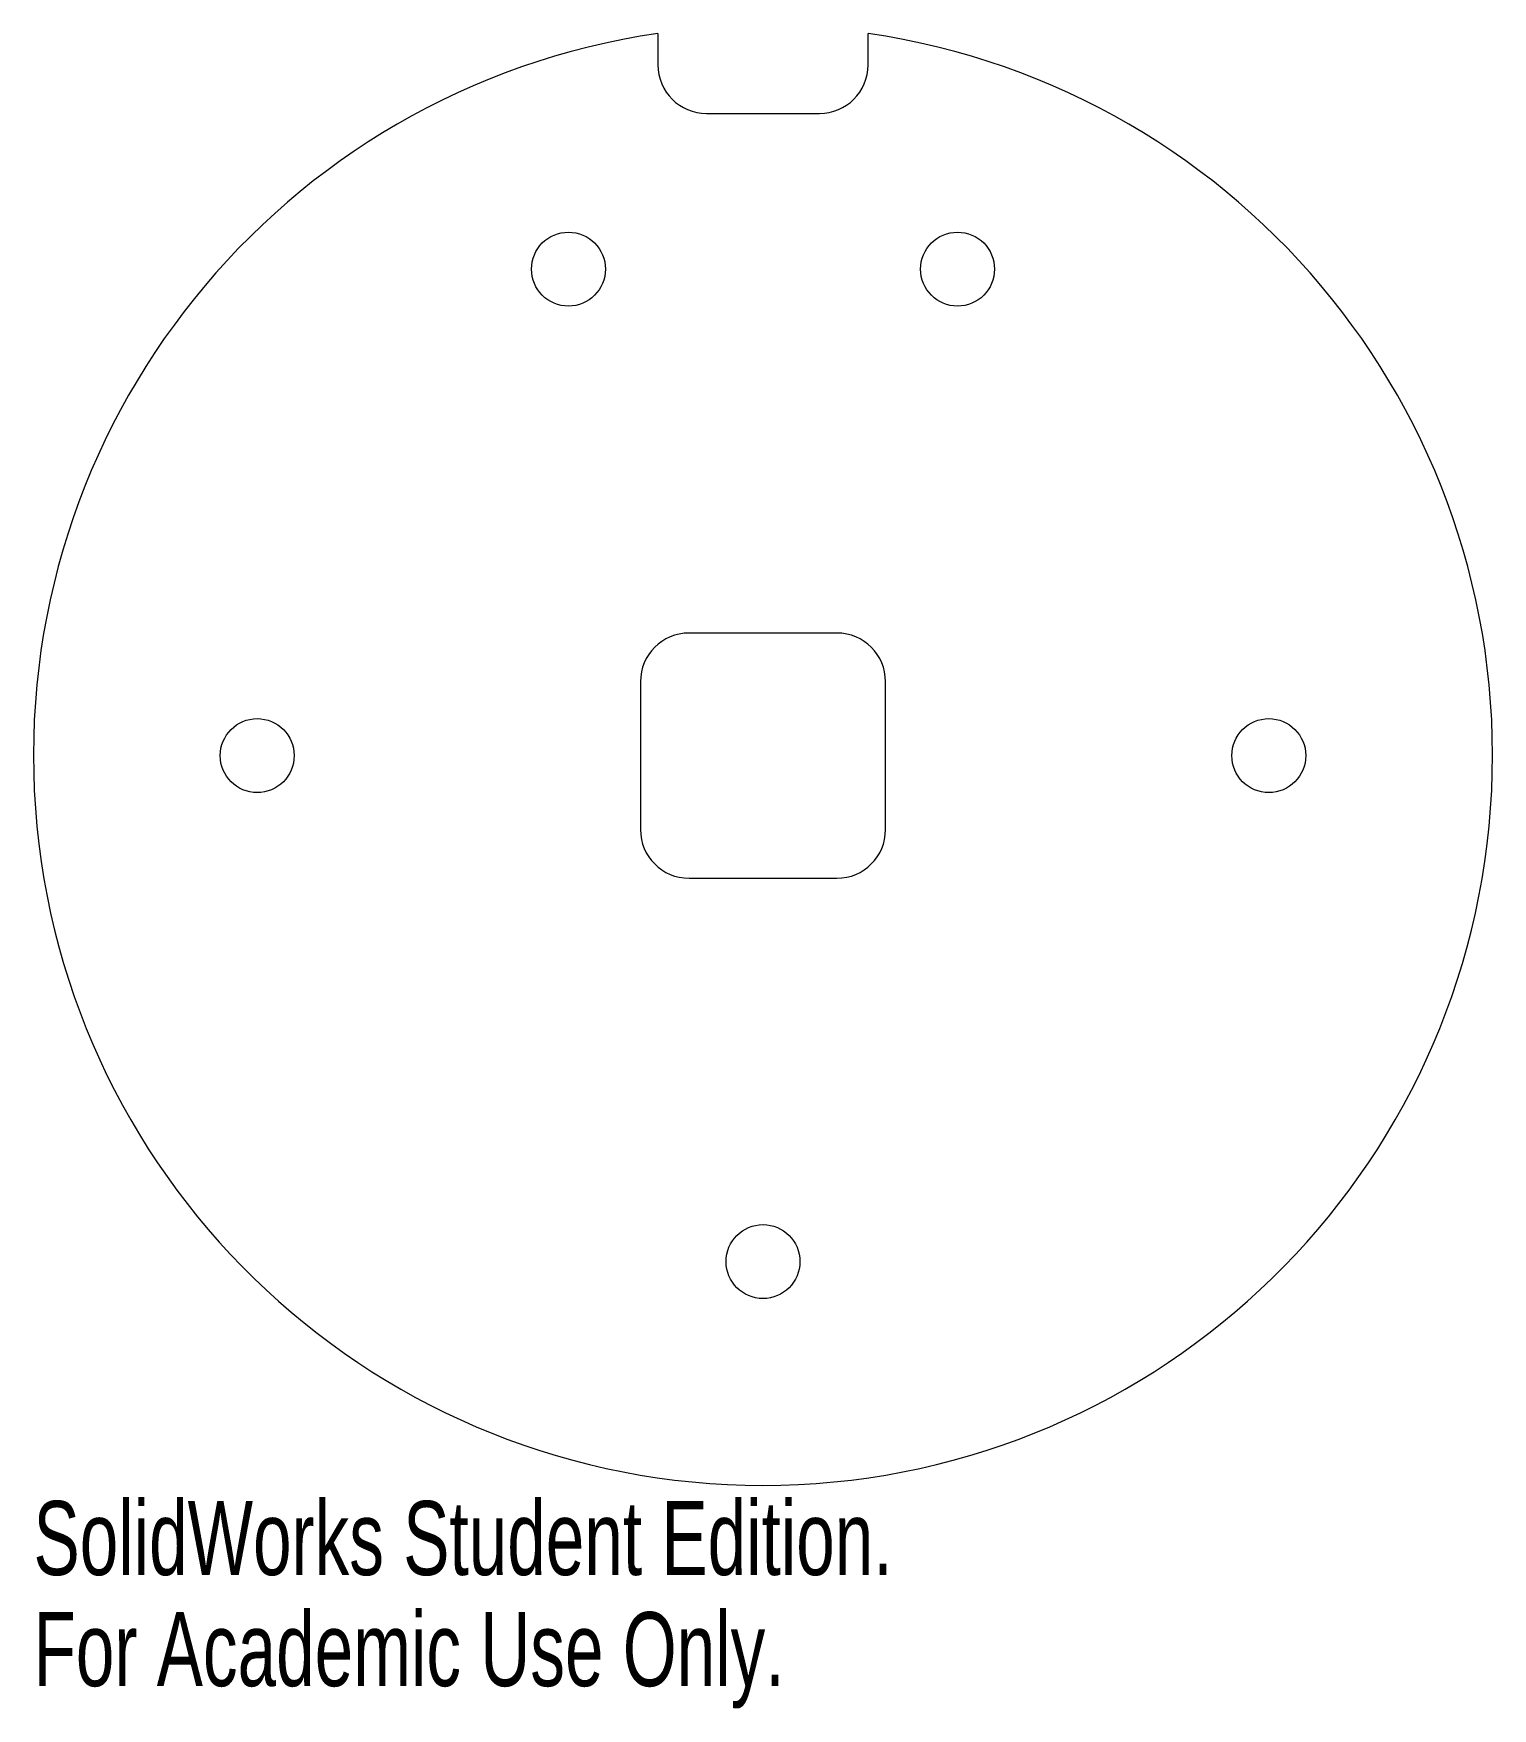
# Model space of a CAD drawing. Header units: inches. Extents: x -1.88 to 1.88, y -2.45 to 1.86.
import ezdxf

# ---------------------------------------------------------------- set-up
doc = ezdxf.new("R2010")
doc.units = ezdxf.units.IN
doc.header["$MEASUREMENT"] = 0
doc.styles.add('SLDTEXTSTYLE0', font='TXT', dxfattribs={"width": 0.7})

msp = doc.modelspace()

# ---------------------------------------------------------------- linework, layer by layer
at = {"color": 7, "linetype": 'Continuous', "lineweight": 15}
for p, q in [((-0.27, 1.8555), (-0.27, 1.775)), ((0.27, 1.775), (0.27, 1.8555)), ((-0.145, 1.65), (0.145, 1.65)), ((0.19, 0.315), (-0.19, 0.315)), ((-0.315, 0.19), (-0.315, -0.19)), ((0.315, -0.19), (0.315, 0.19)), ((-0.19, -0.315), (0.19, -0.315))]:
    msp.add_line(p, q, dxfattribs=at)
for centre in [(-0.5, 1.25), (0.5, 1.25), (-1.3, 0), (1.3, 0), (0, -1.3)]:
    msp.add_circle(centre, 0.095, dxfattribs=at)
for centre, radius, start, end in [((0, 0), 1.875, 98.2794, 81.7206), ((-0.145, 1.775), 0.125, 180, 270), ((0.145, 1.775), 0.125, 270, 0), ((-0.19, 0.19), 0.125, 90, 180), ((0.19, 0.19), 0.125, 0, 90), ((-0.19, -0.19), 0.125, 180, 270), ((0.19, -0.19), 0.125, 270, 0)]:
    msp.add_arc(centre, radius, start, end, dxfattribs=at)

# ---------------------------------------------------------------- texts
at = {"color": 7, "linetype": 'Continuous', "char_height": 0.1903, "attachment_point": 1, "style": 'SLDTEXTSTYLE0'}
for s, insert in [('SolidWorks Student Edition.', (-1.875, -1.9151)), ('For Academic Use Only.', (-1.875, -2.2006))]:
    msp.add_mtext(s, dxfattribs=dict(at, insert=insert))

doc.saveas('drawing.dxf')
